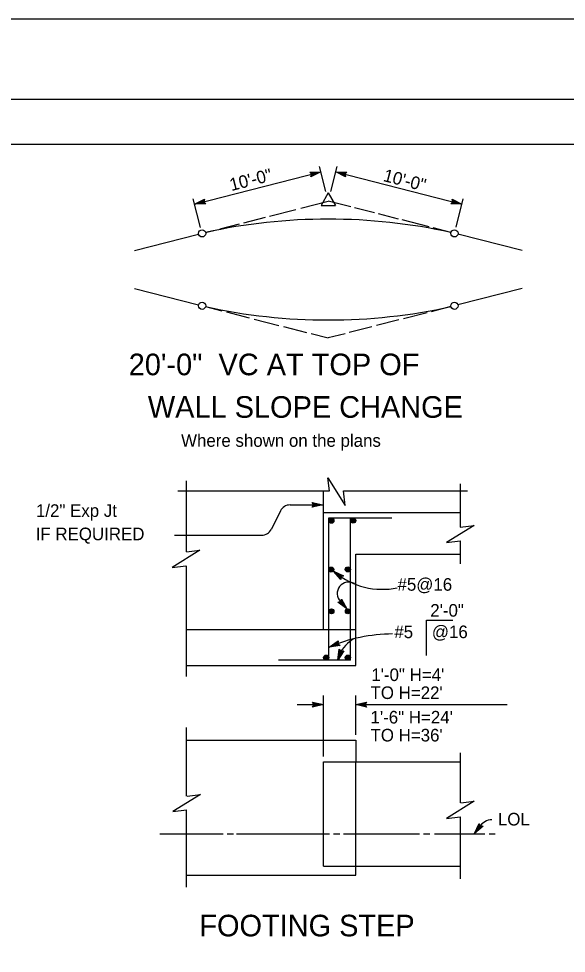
# Model space of a CAD drawing. Extents: x -894 to 866, y -476 to 714.
# Drawn here: x -411 to -108, y 195 to 714 of the extents above; entities that cross this region are included whole.
import ezdxf

# ---------------------------------------------------------------- set-up
doc = ezdxf.new("R2010")
doc.units = 0
for name, color, linetype in [('10 Sheet Format', 7, 'Continuous'), ('56 Stage 3 Anno', 7, 'Continuous'), ('57 Undefined', 7, 'Continuous'), ('60 Nongeo Data', 7, 'Continuous')]:
    doc.layers.add(name, color=color, linetype=linetype)

msp = doc.modelspace()

# ---------------------------------------------------------------- linework, layer by layer
at = {"layer": '10 Sheet Format'}
msp.add_line((-813.45, 643.96), (811.55, 643.96), dxfattribs=at)
for points in [[(-894.04, 713.56), (865.96, 713.56), (865.96, -476.44), (-894.04, -476.44)], [(-863.43, 668.96), (836.57, 668.96), (836.57, -431.04), (-863.43, -431.04)], [(-863.43, 668.96), (836.57, 668.96), (836.57, -431.04), (-863.43, -431.04)]]:
    msp.add_lwpolyline(points, close=True, dxfattribs=at)
at = {"layer": '56 Stage 3 Anno'}
for p, q in [((-313.89, 610.59), (-243.89, 628.5)), ((-250.03, 628.31), (-243.89, 628.5)), ((-248.93, 627.21), (-250.03, 628.31)), ((-250.03, 628.31), (-250.03, 628.31)), ((-249.73, 628.02), (-245.22, 628.16)), ((-243.89, 628.5), (-249.37, 625.72)), ((-245.23, 628.15), (-249.23, 626.13)), ((-241.1, 617.59), (-244.63, 631.4)), ((-243.89, 628.5), (-243.89, 628.5)), ((-238.37, 617.55), (-234.83, 631.4)), ((-235.57, 628.5), (-165.57, 610.59)), ((-230.09, 625.71), (-235.57, 628.5)), ((-235.57, 628.5), (-235.57, 628.5)), ((-235.57, 628.5), (-229.43, 628.3)), ((-230.21, 626.11), (-234.23, 628.15)), ((-234.22, 628.16), (-229.74, 628.01)), ((-229.43, 628.3), (-230.53, 627.21)), ((-229.43, 628.3), (-229.43, 628.3)), ((-249.42, 627.73), (-246.57, 627.81)), ((-249.37, 625.72), (-248.93, 627.21)), ((-249.37, 625.72), (-249.37, 625.72)), ((-249.16, 627.43), (-247.9, 627.47)), ((-246.57, 627.81), (-249.15, 626.51)), ((-247.9, 627.47), (-249.01, 626.91)), ((-230.35, 626.52), (-232.89, 627.81)), ((-232.89, 627.81), (-230, 627.72)), ((-230.43, 626.9), (-231.55, 627.47)), ((-231.55, 627.47), (-230.32, 627.43)), ((-230.53, 627.21), (-230.09, 625.71)), ((-230.09, 625.71), (-230.09, 625.71)), ((-310.57, 597.6), (-314.63, 613.5)), ((-313.89, 610.59), (-308.4, 613.36)), ((-312.54, 610.94), (-308.54, 612.96)), ((-311.21, 611.27), (-308.63, 612.58)), ((-308.4, 613.36), (-308.85, 611.88)), ((-308.4, 613.36), (-308.4, 613.36)), ((-170.61, 611.88), (-171.05, 613.37)), ((-171.05, 613.37), (-171.05, 613.37)), ((-171.05, 613.37), (-165.57, 610.59)), ((-170.93, 612.98), (-166.91, 610.93)), ((-170.79, 612.57), (-168.24, 611.28)), ((-168.86, 597.74), (-164.83, 613.5)), ((-307.74, 610.78), (-313.89, 610.59)), ((-313.89, 610.59), (-313.89, 610.59)), ((-308.04, 611.07), (-312.55, 610.93)), ((-308.36, 611.36), (-311.21, 611.27)), ((-309.87, 611.61), (-308.77, 612.17)), ((-308.61, 611.65), (-309.87, 611.61)), ((-308.85, 611.88), (-307.74, 610.78)), ((-307.74, 610.78), (-307.74, 610.78)), ((-171.71, 610.79), (-170.61, 611.88)), ((-165.57, 610.59), (-171.71, 610.79)), ((-171.71, 610.79), (-171.71, 610.79)), ((-166.92, 610.93), (-171.39, 611.08)), ((-168.24, 611.28), (-171.14, 611.37)), ((-169.58, 611.62), (-170.82, 611.66)), ((-170.71, 612.19), (-169.58, 611.62)), ((-165.57, 610.59), (-165.57, 610.59)), ((-232.78, 402.08), (-236.86, 406.68)), ((-236.86, 406.68), (-236.86, 406.68)), ((-236.86, 406.68), (-231.21, 404.24)), ((-235.8, 405.92), (-236.62, 406.5)), ((-232.74, 402.49), (-235.74, 405.87)), ((-235.73, 405.86), (-231.61, 404.09)), ((-232.72, 402.92), (-234.62, 405.06)), ((-234.62, 405.06), (-231.96, 403.91)), ((-232.66, 403.31), (-233.5, 404.25)), ((-233.5, 404.25), (-232.36, 403.76)), ((-232.64, 403.63), (-232.78, 402.08)), ((-232.78, 402.08), (-232.78, 402.08)), ((-231.21, 404.24), (-232.64, 403.63)), ((-231.21, 404.24), (-231.21, 404.24)), ((-234.38, 389.5), (-232.85, 389.74)), ((-229.51, 385.75), (-234.38, 389.5)), ((-234.38, 389.5), (-234.38, 389.5)), ((-230.4, 386.82), (-233.95, 389.55)), ((-231.28, 387.87), (-233.57, 389.64)), ((-232.17, 388.93), (-233.15, 389.69)), ((-232.92, 389.89), (-230.19, 386.63)), ((-232.85, 389.74), (-232.33, 391.21)), ((-232.75, 390.05), (-232.17, 388.93)), ((-232.59, 390.41), (-231.28, 387.87)), ((-232.47, 390.82), (-230.39, 386.81)), ((-232.33, 391.21), (-232.33, 391.21)), ((-232.33, 391.21), (-229.51, 385.75)), ((-229.51, 385.75), (-229.51, 385.75)), ((-239.29, 364.6), (-234.15, 367.96)), ((-233.21, 365.46), (-239.29, 364.6)), ((-239.29, 364.6), (-239.29, 364.6)), ((-233.54, 365.72), (-238, 365.08)), ((-237.99, 365.09), (-234.24, 367.54)), ((-236.71, 365.57), (-234.29, 367.15)), ((-233.88, 365.97), (-236.71, 365.57)), ((-235.42, 366.06), (-234.38, 366.73)), ((-234.17, 366.23), (-235.42, 366.06)), ((-234.49, 357.32), (-233.69, 363.41)), ((-234.15, 367.96), (-234.43, 366.43)), ((-234.43, 366.43), (-233.21, 365.46)), ((-234.15, 367.96), (-234.15, 367.96)), ((-233.69, 363.41), (-233.69, 363.41)), ((-233.69, 363.41), (-232.72, 362.21)), ((-233.21, 365.46), (-233.21, 365.46)), ((-231.18, 362.5), (-234.49, 357.32)), ((-233.33, 360.52), (-234.49, 357.32)), ((-234.02, 358.63), (-233.44, 363.07)), ((-231.59, 362.42), (-234.02, 358.62)), ((-233.55, 359.92), (-233.17, 362.79)), ((-232.01, 362.32), (-233.55, 359.92)), ((-233.07, 361.21), (-232.91, 362.44)), ((-232.4, 362.28), (-233.07, 361.21)), ((-232.72, 362.21), (-231.18, 362.5)), ((-231.18, 362.5), (-231.18, 362.5)), ((-234.49, 357.32), (-234.49, 357.32)), ((-242.43, 303.89), (-242.43, 337.62)), ((-224.43, 315.89), (-224.43, 337.62)), ((-256.91, 332.62), (-242.43, 332.62)), ((-247.63, 332.62), (-248.43, 333.96)), ((-248.43, 333.96), (-248.43, 333.96)), ((-248.43, 333.96), (-242.43, 332.62)), ((-242.43, 332.62), (-248.43, 331.29)), ((-248.43, 331.29), (-247.63, 332.62)), ((-248.22, 333.61), (-243.81, 332.62)), ((-243.83, 332.62), (-248.2, 331.65)), ((-245.2, 332.62), (-248.02, 332)), ((-247.98, 333.25), (-245.2, 332.62)), ((-247.81, 332.9), (-246.58, 332.62)), ((-246.58, 332.62), (-247.79, 332.36)), ((-242.43, 332.62), (-242.43, 332.62)), ((-224.43, 332.62), (-218.43, 333.95)), ((-218.43, 331.28), (-224.43, 332.62)), ((-224.43, 332.62), (-224.43, 332.62)), ((-224.43, 332.62), (-140.57, 332.62)), ((-218.65, 331.64), (-223.05, 332.62)), ((-223.04, 332.63), (-218.67, 333.59)), ((-221.67, 332.62), (-218.85, 333.25)), ((-218.88, 332), (-221.67, 332.62)), ((-220.29, 332.62), (-219.08, 332.89)), ((-219.06, 332.34), (-220.29, 332.62)), ((-218.43, 333.95), (-219.23, 332.62)), ((-219.23, 332.62), (-218.43, 331.28)), ((-218.43, 333.95), (-218.43, 333.95)), ((-248.43, 331.29), (-248.43, 331.29)), ((-218.43, 331.28), (-218.43, 331.28)), ((-158.53, 261.03), (-156.04, 266.65)), ((-153.89, 265.06), (-158.53, 261.03)), ((-155.78, 264.76), (-158.53, 261.03)), ((-157.71, 262.15), (-155.89, 266.25)), ((-154.31, 265.1), (-157.71, 262.14)), ((-156.89, 263.25), (-155.72, 265.9)), ((-154.74, 265.13), (-156.89, 263.25)), ((-156.07, 264.36), (-155.57, 265.49)), ((-155.12, 265.19), (-156.07, 264.36)), ((-156.04, 266.65), (-156.04, 266.65)), ((-156.04, 266.65), (-155.45, 265.21)), ((-155.45, 265.21), (-153.89, 265.06)), ((-153.89, 265.06), (-153.89, 265.06)), ((-158.53, 261.03), (-158.53, 261.03))]:
    msp.add_line(p, q, dxfattribs=at)
for centre, radius, start, end in [((-209.66, 438.22), 41.56, 231.0183, 281.3668), ((-228.42, 394.35), 6.34, 59.2998, 224.8059), ((-203.12, 278.34), 93.54, 90.5931, 112.7542), ((-218.26, 354.62), 16.18, 116.4618, 158.6055), ((-148.63, 260.24), 8.46, 91.8175, 147.6712)]:
    msp.add_arc(centre, radius, start, end, dxfattribs=at)
at = {"layer": '57 Undefined'}
for p, q in [((-260.93, 443.54), (-242.71, 443.54)), ((-247.91, 443.54), (-248.71, 444.88)), ((-248.71, 444.88), (-248.71, 444.88)), ((-248.71, 444.88), (-242.71, 443.54)), ((-242.71, 443.54), (-248.71, 442.21)), ((-248.71, 442.21), (-247.91, 443.54)), ((-248.71, 442.21), (-248.71, 442.21)), ((-248.49, 444.52), (-244.09, 443.54)), ((-244.1, 443.53), (-248.47, 442.57)), ((-245.47, 443.54), (-248.29, 442.91)), ((-248.26, 444.16), (-245.47, 443.54)), ((-248.08, 443.82), (-246.85, 443.54)), ((-246.85, 443.54), (-248.06, 443.27)), ((-242.71, 443.54), (-242.71, 443.54)), ((-266.31, 440.19), (-271.31, 430.04)), ((-325.11, 426.7), (-276.69, 426.7)), ((-185.32, 359.94), (-185.32, 379.58)), ((-185.32, 379.58), (-170.63, 379.58))]:
    msp.add_line(p, q, dxfattribs=at)
for centre, start, end in [((-260.93, 437.54), 90, 153.7507), ((-276.69, 432.7), 270, 333.7506)]:
    msp.add_arc(centre, 6, start, end, dxfattribs=at)
at = {"layer": '60 Nongeo Data'}
for p, q in [((-239.72, 616.9), (-243.76, 609.91)), ((-239.72, 616.9), (-235.68, 609.91)), ((-272.41, 603.88), (-257.71, 607.64)), ((-254.95, 608.34), (-239.73, 612.24)), ((-243.76, 609.91), (-235.68, 609.91)), ((-227.25, 609.04), (-239.73, 612.24)), ((-214.03, 605.66), (-225.2, 608.52)), ((-286.65, 600.23), (-274.51, 603.34)), ((-200.86, 602.29), (-211.93, 605.13)), ((-299.74, 596.88), (-288.93, 599.65)), ((-183.75, 597.92), (-198.8, 601.77)), ((-171.67, 594.83), (-181.52, 597.34)), ((-347.23, 584.74), (-311.74, 593.82)), ((-307.82, 594.82), (-301.66, 596.39)), ((-132.23, 584.74), (-167.79, 593.83)), ((-347.23, 563.74), (-311.66, 554.64)), ((-132.23, 563.74), (-167.8, 554.64)), ((-307.79, 553.65), (-298.75, 551.33)), ((-296.24, 550.69), (-283.7, 547.48)), ((-184.79, 550.29), (-198.05, 546.9)), ((-171.67, 553.65), (-182.69, 550.83)), ((-280.79, 546.74), (-267.13, 543.25)), ((-200.55, 546.26), (-212.88, 543.1)), ((-264.58, 542.59), (-251.72, 539.3)), ((-215.51, 542.43), (-228.06, 539.22)), ((-249.22, 538.66), (-239.73, 536.24)), ((-230.43, 538.61), (-239.73, 536.24)), ((-318.43, 417.39), (-318.43, 456.83)), ((-166.43, 431.22), (-166.43, 455.33)), ((-323.23, 451.27), (-239.03, 451.27)), ((-242.43, 374.27), (-242.43, 451.27)), ((-231.35, 451.27), (-162.46, 451.27)), ((-242.43, 439.27), (-166.43, 439.27)), ((-239.43, 357.27), (-239.43, 436.27)), ((-239.43, 436.27), (-204.43, 436.27)), ((-227.43, 357.27), (-227.43, 436.27)), ((-166.43, 410.73), (-166.43, 423.54)), ((-224.43, 354.27), (-224.43, 416.27)), ((-224.43, 416.27), (-166.43, 416.27)), ((-318.43, 348.18), (-318.43, 409.71)), ((-318.43, 374.27), (-224.43, 374.27)), ((-318.43, 354.27), (-224.43, 354.27)), ((-227.43, 357.27), (-267.43, 357.27)), ((-318.43, 281.8), (-318.43, 319.85)), ((-318.43, 312.89), (-224.43, 312.89)), ((-224.43, 312.89), (-224.43, 300.89)), ((-166.43, 278.03), (-166.43, 305.92)), ((-242.43, 242.89), (-242.43, 300.89)), ((-242.43, 300.89), (-166.43, 300.89)), ((-224.43, 242.89), (-224.43, 300.89)), ((-318.43, 231.32), (-318.43, 274.12)), ((-166.43, 235.96), (-166.43, 270.35)), ((-333.22, 260.89), (-298.03, 260.89)), ((-295.87, 260.89), (-292.33, 260.89)), ((-290.56, 260.89), (-239.06, 260.89)), ((-236.9, 260.89), (-233.36, 260.89)), ((-231.19, 260.89), (-189.13, 260.89)), ((-186.97, 260.89), (-183.43, 260.89)), ((-180.87, 260.89), (-152.96, 260.89)), ((-150.4, 260.89), (-147.16, 260.89)), ((-242.43, 242.89), (-166.43, 242.89)), ((-224.43, 237.89), (-224.43, 242.89)), ((-318.43, 237.89), (-224.43, 237.89))]:
    msp.add_line(p, q, dxfattribs=at)
for points in [[(-239.03, 451.27), (-239.95, 458.64), (-230.35, 443.28), (-231.35, 451.27)], [(-166.49, 431.22), (-158.7, 432.19), (-174.06, 422.59), (-166.49, 423.54)], [(-318.43, 417.39), (-310.97, 418.32), (-326.33, 408.72), (-318.76, 409.67)], [(-318.03, 281.85), (-310.56, 282.78), (-325.92, 273.18), (-318.35, 274.13)], [(-166.24, 278.06), (-158.78, 278.99), (-174.14, 269.39), (-166.57, 270.33)]]:
    msp.add_lwpolyline(points, dxfattribs=at)
for centre, radius in [((-309.73, 594.33), 2), ((-169.73, 594.33), 2), ((-309.73, 554.14), 2), ((-169.73, 554.14), 2), ((-238, 434.74), 1.41), ((-225.89, 434.82), 1.41), ((-225.89, 434.82), 1.24), ((-238, 434.74), 1.24), ((-238, 434.74), 1.07), ((-238, 434.74), 0.9), ((-238, 434.74), 0.731), ((-238, 434.74), 0.562), ((-238, 434.74), 0.394), ((-238, 434.74), 0.169), ((-225.89, 434.82), 1.07), ((-225.89, 434.82), 0.9), ((-225.89, 434.82), 0.731), ((-225.89, 434.82), 0.562), ((-225.89, 434.82), 0.394), ((-225.89, 434.82), 0.169), ((-238.04, 407.61), 1.41), ((-238.04, 407.61), 1.24), ((-238.04, 407.61), 1.07), ((-238.04, 407.61), 0.9), ((-238.04, 407.61), 0.731), ((-238.04, 407.61), 0.562), ((-238.04, 407.61), 0.394), ((-238.04, 407.61), 0.169), ((-228.86, 407.69), 1.41), ((-228.86, 407.69), 1.24), ((-228.86, 407.69), 1.07), ((-228.86, 407.69), 0.9), ((-228.86, 407.69), 0.731), ((-228.86, 407.69), 0.562), ((-228.86, 407.69), 0.394), ((-228.86, 407.69), 0.169), ((-237.92, 384.43), 1.37), ((-237.92, 384.43), 1.21), ((-237.92, 384.43), 1.04), ((-237.92, 384.43), 0.88), ((-237.92, 384.43), 0.715), ((-237.92, 384.43), 0.55), ((-237.92, 384.43), 0.385), ((-237.92, 384.43), 0.165), ((-228.89, 384.44), 1.37), ((-228.89, 384.44), 1.21), ((-228.89, 384.44), 1.04), ((-228.89, 384.44), 0.88), ((-228.89, 384.44), 0.715), ((-228.89, 384.44), 0.55), ((-228.89, 384.44), 0.385), ((-228.89, 384.44), 0.165), ((-240.91, 358.72), 1.41), ((-240.91, 358.72), 1.24), ((-240.91, 358.72), 1.07), ((-240.91, 358.72), 0.9), ((-240.91, 358.72), 0.731), ((-240.91, 358.72), 0.562), ((-240.91, 358.72), 0.394), ((-240.91, 358.72), 0.169), ((-228.89, 358.76), 1.41), ((-228.89, 358.76), 1.24), ((-228.89, 358.76), 1.07), ((-228.89, 358.76), 0.9), ((-228.89, 358.76), 0.731), ((-228.89, 358.76), 0.562), ((-228.89, 358.76), 0.394), ((-228.89, 358.76), 0.169)]:
    msp.add_circle(centre, radius, dxfattribs=at)
for centre, radius, start, end in [((-239.73, 286.02), 316.22, 77.5719, 102.4357), ((-239.73, 862.47), 316.23, 257.5703, 282.4289)]:
    msp.add_arc(centre, radius, start, end, dxfattribs=at)

# ---------------------------------------------------------------- texts
at = {"layer": '57 Undefined'}
for rotation, p in [(14.3494, (-293.47, 617.8)), (345.6506, (-209.67, 623.48))]:
    msp.add_text('10\'-0"', height=7, rotation=rotation, dxfattribs=at).set_placement(p)
for s, height, p in [('20\'-0"  VC AT TOP OF', 12, (-350.42, 515.55)), ('WALL SLOPE CHANGE', 12, (-339.81, 491.93)), ('Where shown on the plans', 7, (-321.38, 475.8)), ('1/2" Exp Jt', 7, (-401.91, 436.87)), ('IF REQUIRED', 7, (-402.03, 423.92)), ('#5@16', 7, (-201.32, 395.88)), ('2\'-0"', 7, (-183.13, 381.47)), ('#5    @16', 7, (-203.07, 369.54)), ('1\'-0" H=4\'', 7, (-215.83, 345.72)), ("TO H=22'", 7, (-216.28, 335.74)), ('1\'-6" H=24\'', 7, (-216.28, 322.14)), ("TO H=36'", 7, (-216.28, 312.17)), ('LOL', 7, (-145.63, 265.51)), ('FOOTING STEP', 12, (-311.25, 203.92))]:
    msp.add_text(s, height=height, dxfattribs=at).set_placement(p)

doc.saveas('drawing.dxf')
